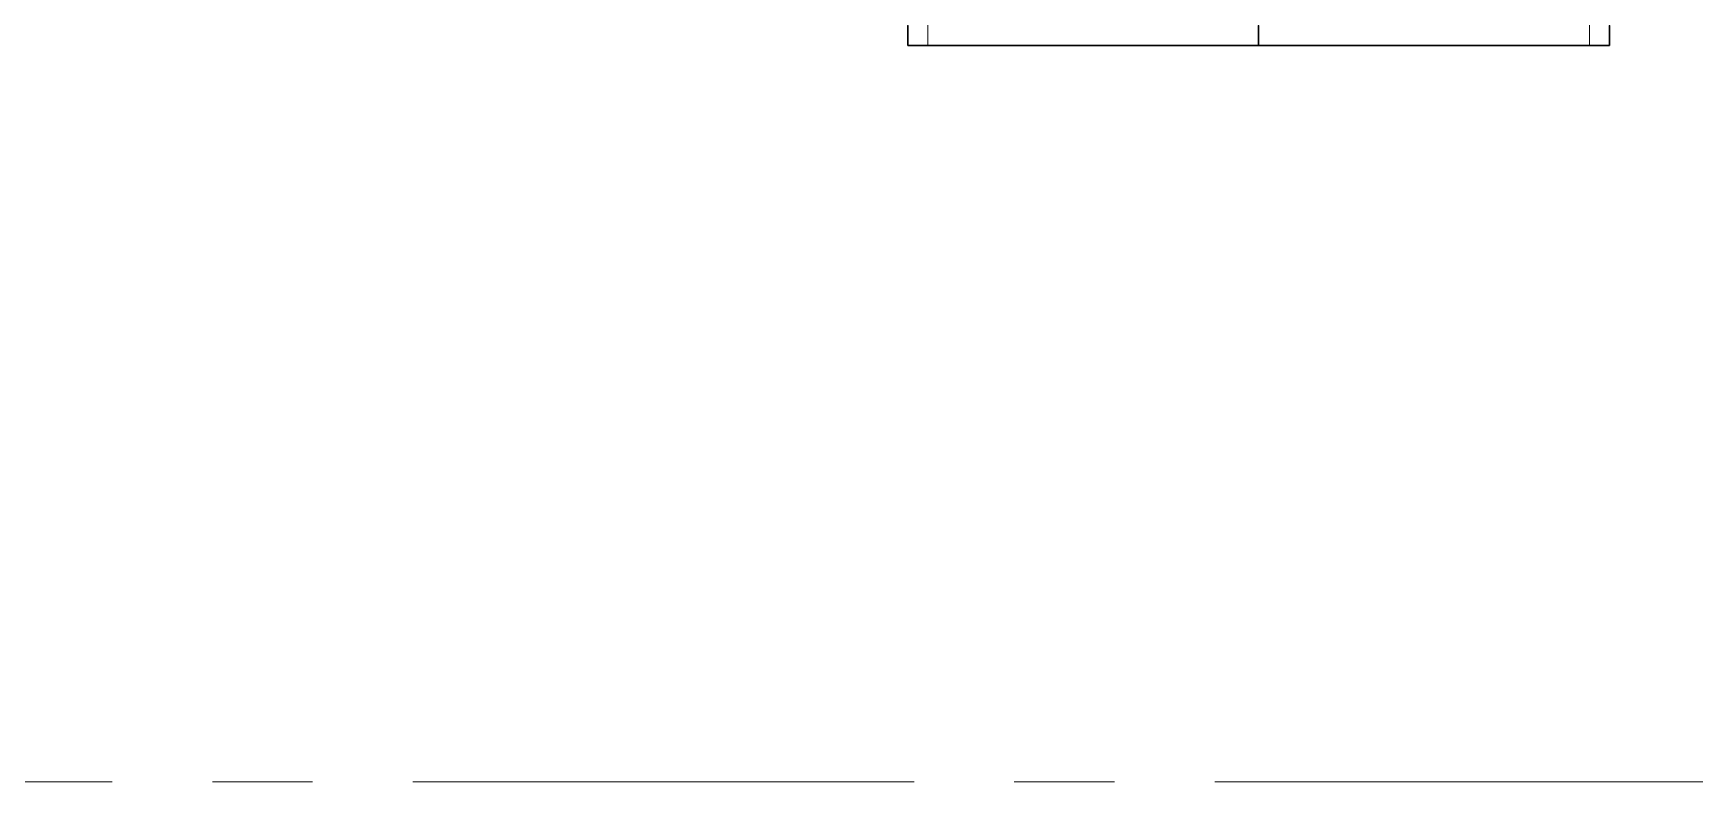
# Model space of a CAD drawing. Header units: inches. Extents: x -38 to 5698, y -33 to 92.
# Drawn here: x 103.988 to 105.645, y 23.682 to 24.428 of the extents above; entities that cross this region are included whole.
import ezdxf

# ---------------------------------------------------------------- set-up
doc = ezdxf.new("R2010")
doc.units = ezdxf.units.IN
doc.header["$MEASUREMENT"] = 0
doc.set_wipeout_variables(frame=1)
doc.linetypes.add('Punto & Raya', pattern=[0.65, 0.5, -0.075, 0, -0.075])
doc.linetypes.add('Wipeout_Contour', pattern=[1, 0, -1])
doc.layers.add('Interior - Mobiliario', color=7, linetype='Continuous')
doc.layers.add('Marcador - Secciones', color=251, linetype='Continuous')

msp = doc.modelspace()

# ---------------------------------------------------------------- linework, layer by layer
at = {"layer": 'Marcador - Secciones', "color": 251, "linetype": 'Punto & Raya', "lineweight": 13}
msp.add_line((97.1666, 23.6815), (121.4526, 23.6815), dxfattribs=at)

# ---------------------------------------------------------------- wipeouts: each hides what was drawn before it
at = {"color": 254, "linetype": 'Wipeout_Contour', "lineweight": 0, "ltscale": 3269.237983}
msp.add_wipeout([(105.5603, 24.416), (105.5603, 24.436), (105.2103, 24.436), (105.2103, 24.416)], dxfattribs=at).dxf.layer = 'Interior - Mobiliario'

# ---------------------------------------------------------------- next in the draw order: linework, layer by layer
at = {"layer": 'Interior - Mobiliario', "color": 175, "linetype": 'Continuous', "lineweight": 13}
for p, q in [((105.2103, 24.416), (105.2103, 25.916)), ((105.5603, 25.916), (105.5603, 24.416)), ((105.2103, 24.456), (105.2103, 24.416)), ((105.5403, 24.416), (105.5403, 24.456)), ((105.2103, 24.436), (105.2103, 24.416)), ((105.5603, 24.416), (105.5603, 24.436)), ((105.2103, 24.416), (105.5603, 24.416)), ((105.2103, 24.416), (105.5403, 24.416)), ((105.5603, 24.416), (105.2103, 24.416))]:
    msp.add_line(p, q, dxfattribs=at)
at = {"layer": 'Interior - Mobiliario', "color": 175, "linetype": 'Continuous', "lineweight": 30}
for p, q in [((105.2103, 24.436), (105.2103, 24.416)), ((105.5603, 24.436), (105.5603, 24.416)), ((105.5603, 24.416), (105.2103, 24.416))]:
    msp.add_line(p, q, dxfattribs=at)

# ---------------------------------------------------------------- next in the draw order: wipeouts: each hides what was drawn before it
at = {"color": 254, "linetype": 'Wipeout_Contour', "lineweight": 0, "ltscale": 3267.838609}
msp.add_wipeout([(104.8603, 24.416), (105.2103, 24.416), (105.2103, 24.436), (104.8603, 24.436)], dxfattribs=at).dxf.layer = 'Interior - Mobiliario'

# ---------------------------------------------------------------- next in the draw order: linework, layer by layer
at = {"layer": 'Interior - Mobiliario', "color": 175, "linetype": 'Continuous', "lineweight": 13}
for p, q in [((104.8603, 25.916), (104.8603, 24.416)), ((105.2103, 24.416), (105.2103, 25.916)), ((104.8803, 24.416), (104.8803, 24.456)), ((105.2103, 24.456), (105.2103, 24.416)), ((104.8603, 24.416), (104.8603, 24.436)), ((105.2103, 24.436), (105.2103, 24.416)), ((105.2103, 24.416), (104.8603, 24.416)), ((104.8603, 24.416), (105.2103, 24.416)), ((105.2103, 24.416), (104.8803, 24.416))]:
    msp.add_line(p, q, dxfattribs=at)
at = {"layer": 'Interior - Mobiliario', "color": 175, "linetype": 'Continuous', "lineweight": 30}
for p, q in [((104.8603, 24.436), (104.8603, 24.416)), ((105.2103, 24.436), (105.2103, 24.416)), ((104.8603, 24.416), (105.2103, 24.416))]:
    msp.add_line(p, q, dxfattribs=at)

doc.saveas('drawing.dxf')
